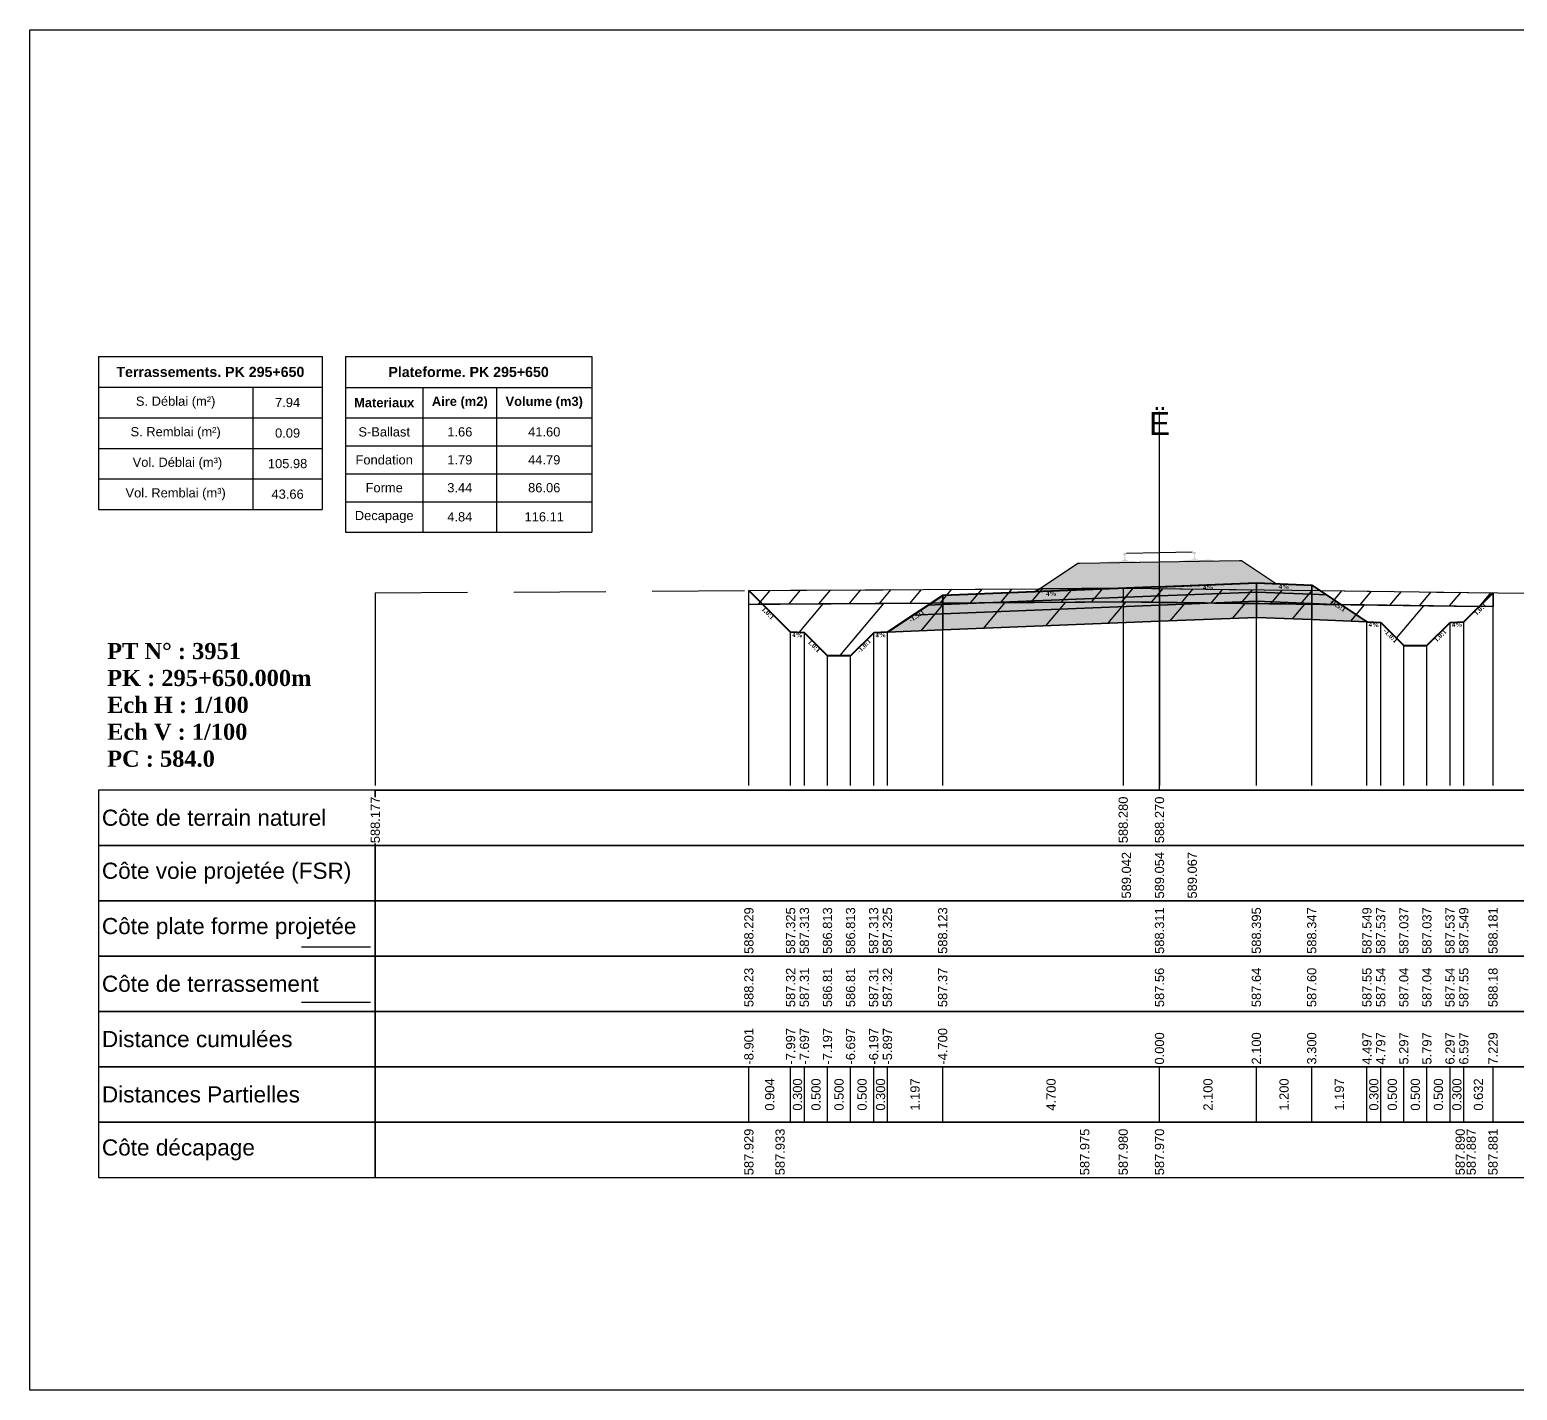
# Model space of a CAD drawing. Header units: millimetres. Extents: x 2762 to 3076, y 916 to 3305.
# Drawn here: x 2873.89 to 2906.13, y 3051.67 to 3081.17 of the extents above; entities that cross this region are included whole.
import ezdxf

# ---------------------------------------------------------------- set-up
doc = ezdxf.new("R2010")
doc.units = ezdxf.units.MM
doc.header["$LTSCALE"] = 2
doc.linetypes.add('CACHE', pattern=[9.525, 6.35, -3.175])
doc.linetypes.add('DASHED', pattern=[0.75, 0.5, -0.25])
for name, color, linetype in [('C-ANNO-TABL', 1, 'Continuous'), ('C-ANNO-TABL-TEXT', 150, 'Continuous'), ('C-ANNO-TABL-TITL', 150, 'Continuous'), ('C-ANNO-TABL-TTBL', 5, 'Continuous'), ('C-ROAD-CORR', 5, 'Continuous'), ('C-ROAD-SCTN', 7, 'Continuous')]:
    doc.layers.add(name, color=color, linetype=linetype)
doc.styles.add('ARIAL', font='arial.ttf')
doc.styles.add('C3D_Etiquette', font='romans.shx')
doc.styles.add('C3D_Profil_Travers', font='romans.shx')
doc.styles.get("Standard").update_dxf_attribs({"font": 'arial.ttf'})

msp = doc.modelspace()

# ---------------------------------------------------------------- hatches: boundary and pattern name
at = {"linetype": 'Continuous', "lineweight": -3}
h = msp.add_hatch(dxfattribs=at)
h.set_pattern_fill('GRAVEL', color=252, scale=0.009, style=0)
h.set_pattern_definition([(228.0128, (2895.942486, 3069.280815), (-1.8288, -2.0574), [0.030755, -3.0447435]), (184.96974, (2895.921912, 3069.257955), (2.743199999, 0.228600013), [0.0527764, -5.2248644]), (132.51045, (2895.869334, 3069.253383), (2.286, -2.5146), [0.0372133, -3.684125]), (267.2737, (2895.78018, 3069.196233), (0.2286, 4.572), [0.0480604, -4.7579794]), (292.83365, (2895.777894, 3069.148227), (-1.143, 2.7432), [0.047127, -4.6655827]), (357.2737, (2895.796182, 3069.104793), (-4.572, 0.2286), [0.0480604, -4.7579794]), (37.69424, (2895.844188, 3069.102507), (-2.9718, -2.286), [0.0635574, -6.2921804]), (72.25533, (2895.89448, 3069.141369), (1.6002, 5.0292), [0.0600048, -5.940473]), (121.42957, (2895.912768, 3069.198519), (-1.8288, 2.9718), [0.048223, -4.774099]), (175.23636, (2895.887622, 3069.239667), (2.5146, -0.2286), [0.055054, -2.697654]), (222.39744, (2895.832758, 3069.2442394), (-2.7432, -2.5146), [0.071197, -7.0485095]), (138.81407, (2896.006494, 3069.193947), (-1.6002, 1.3716), [0.0243004, -2.405751]), (171.46923, (2895.988206, 3069.209949), (2.9718, -0.4572), [0.0462314, -4.5769175]), (225, (2895.94249, 3069.2168), (-3e-17, -0.2286), [0.032329, -0.29096]), (203.1986, (2895.926484, 3069.24424), (1.143, 0.4572), [0.01741, -1.723556]), (291.8014, (2895.91048, 3069.23738), (-0.2286, 0.6858), [0.024621, -1.206428]), (30.9638, (2895.919626, 3069.21452), (0.6858, 0.4572), [0.039989, -1.292967]), (161.565, (2895.953916, 3069.235095), (0.4572, -0.2286), [0.028916, -0.693981]), (16.38954, (2895.777894, 3069.237381), (2.286, 0.6858), [0.040508, -4.0102944]), (70.34618, (2895.816756, 3069.248811), (-0.9144, -2.5146), [0.033984, -3.3643994]), (293.1986, (2895.953916, 3069.280815), (-0.4572, 1.143), [0.034819, -1.7061465]), (343.61046, (2895.967632, 3069.248811), (-2.286, 0.6858), [0.040508, -4.0102944]), (339.44395, (2895.777894, 3069.09565), (-1.143, 0.4572), [0.039063, -1.914096]), (294.77514, (2895.81447, 3069.081933), (-1.143, 2.5146), [0.0327305, -3.2403234]), (66.8014, (2895.956202, 3069.052215), (0.4572, 1.143), [0.034819, -1.7061465]), (17.35402, (2895.969918, 3069.08422), (-2.9718, -0.9144), [0.0383204, -3.793714]), (69.44395, (2895.844188, 3069.052215), (-0.4572, -1.143), [0.0195316, -1.933628]), (101.3099, (2895.942486, 3069.052215), (-0.2286, 0.9144), [0.011656, -1.1539795]), (165.9638, (2895.9402, 3069.063645), (0.6858, -0.2286), [0.047127, -0.895415]), (186.009, (2895.89448, 3069.075075), (2.286, 0.2286), [0.043674, -4.323723]), (303.69, (2895.919626, 3069.19395), (-0.2286, 0.4572), [0.032969, -0.79126]), (353.15723, (2895.937914, 3069.166515), (3.8862, -0.4572), [0.05756, -5.698441]), (60.9454, (2895.995064, 3069.159657), (-0.9144, -1.6002), [0.023536, -2.330045]), (90, (2896.0065, 3069.18023), (-0.2286, 0.2286), [0.013716, -0.214884]), (120.25644, (2895.889908, 3069.081933), (0.9144, -1.6002), [0.031758, -3.1440547]), (48.0128, (2895.873906, 3069.109365), (1.8288, 2.0574), [0.06151, -3.0139886]), (0, (2895.91505, 3069.15509), (0.2286, 0.2286), [0.059436, -0.169164]), (325.30485, (2895.97449, 3069.155085), (2.286, -1.6002), [0.036145, -3.5783385]), (254.0546, (2896.004208, 3069.13451), (-0.2286, -0.9144), [0.033285, -1.6309485]), (207.64598, (2895.995064, 3069.102507), (-4.3434, -2.286), [0.054193, -5.365122]), (175.42608, (2895.947058, 3069.077361), (-2.9718, 0.2286), [0.0573327, -5.675926])])
h.paths.add_polyline_path([(2895.778, 3069.052), (2896.608, 3069.606), (2896.652, 3069.606), (2900.114, 3069.666), (2900.158, 3069.666), (2900.916, 3069.161), (2900.48, 3069.179), (2897.605, 3069.064), (2897.593, 3069.064)])
h.paths.add_polyline_path([(2895.679, 3068.987), (2895.778, 3069.052), (2897.593, 3069.064), (2897.605, 3069.064)])
msp.add_hatch(color=254, dxfattribs=at).paths.add_polyline_path([(2897.169, 3069.433), (2897.166, 3069.618), (2897.28, 3069.641), (2897.628, 3069.647), (2897.628, 3069.653), (2897.554, 3069.652), (2897.554, 3069.661), (2897.555, 3069.662), (2897.556, 3069.663), (2897.558, 3069.664), (2897.578, 3069.666), (2897.581, 3069.666), (2897.584, 3069.667), (2897.612, 3069.678), (2897.614, 3069.68), (2897.615, 3069.681), (2897.616, 3069.682), (2897.617, 3069.687), (2897.618, 3069.694), (2897.619, 3069.703), (2897.62, 3069.713), (2897.62, 3069.737), (2897.619, 3069.753), (2897.618, 3069.759), (2897.617, 3069.765), (2897.616, 3069.77), (2897.616, 3069.772), (2897.615, 3069.775), (2897.614, 3069.777), (2897.613, 3069.778), (2897.612, 3069.779), (2897.61, 3069.78), (2897.595, 3069.785), (2897.592, 3069.787), (2897.592, 3069.788), (2897.591, 3069.789), (2897.591, 3069.792), (2897.591, 3069.81), (2897.591, 3069.814), (2897.592, 3069.817), (2897.594, 3069.819), (2897.596, 3069.821), (2897.599, 3069.822), (2897.6, 3069.822), (2897.604, 3069.823), (2897.608, 3069.824), (2897.611, 3069.824), (2897.615, 3069.825), (2897.62, 3069.825), (2897.623, 3069.825), (2897.626, 3069.825), (2897.63, 3069.825), (2897.633, 3069.825), (2897.637, 3069.825), (2897.642, 3069.825), (2897.645, 3069.824), (2897.649, 3069.824), (2897.653, 3069.823), (2897.654, 3069.823), (2897.656, 3069.822), (2897.659, 3069.82), (2897.661, 3069.818), (2897.662, 3069.816), (2897.663, 3069.811), (2897.663, 3069.793), (2897.663, 3069.791), (2897.662, 3069.789), (2897.662, 3069.788), (2897.659, 3069.787), (2897.644, 3069.781), (2897.643, 3069.78), (2897.641, 3069.779), (2897.64, 3069.777), (2897.64, 3069.775), (2897.639, 3069.772), (2897.638, 3069.77), (2897.638, 3069.766), (2897.637, 3069.76), (2897.637, 3069.753), (2897.636, 3069.737), (2897.637, 3069.713), (2897.638, 3069.703), (2897.639, 3069.694), (2897.641, 3069.687), (2897.642, 3069.683), (2897.642, 3069.681), (2897.644, 3069.68), (2897.646, 3069.679), (2897.674, 3069.669), (2897.677, 3069.668), (2897.681, 3069.667), (2897.701, 3069.666), (2897.702, 3069.666), (2897.703, 3069.665), (2897.704, 3069.664), (2897.704, 3069.654), (2897.63, 3069.653), (2897.63, 3069.647), (2897.834, 3069.651), (2897.966, 3069.622), (2898.8, 3069.637), (2898.931, 3069.67), (2899.135, 3069.674), (2899.135, 3069.679), (2899.061, 3069.678), (2899.061, 3069.688), (2899.062, 3069.689), (2899.063, 3069.69), (2899.064, 3069.69), (2899.084, 3069.692), (2899.088, 3069.692), (2899.091, 3069.694), (2899.119, 3069.705), (2899.121, 3069.706), (2899.122, 3069.707), (2899.123, 3069.709), (2899.124, 3069.713), (2899.125, 3069.72), (2899.126, 3069.729), (2899.127, 3069.739), (2899.126, 3069.763), (2899.125, 3069.779), (2899.125, 3069.785), (2899.124, 3069.791), (2899.123, 3069.796), (2899.123, 3069.798), (2899.122, 3069.801), (2899.121, 3069.803), (2899.12, 3069.804), (2899.118, 3069.806), (2899.117, 3069.806), (2899.102, 3069.812), (2899.099, 3069.813), (2899.098, 3069.814), (2899.098, 3069.816), (2899.098, 3069.818), (2899.097, 3069.836), (2899.098, 3069.841), (2899.099, 3069.843), (2899.101, 3069.845), (2899.103, 3069.847), (2899.106, 3069.848), (2899.107, 3069.849), (2899.11, 3069.85), (2899.114, 3069.85), (2899.118, 3069.85), (2899.122, 3069.851), (2899.127, 3069.851), (2899.13, 3069.851), (2899.133, 3069.851), (2899.136, 3069.851), (2899.14, 3069.851), (2899.144, 3069.851), (2899.149, 3069.851), (2899.152, 3069.851), (2899.156, 3069.85), (2899.16, 3069.85), (2899.161, 3069.849), (2899.163, 3069.848), (2899.165, 3069.846), (2899.168, 3069.844), (2899.169, 3069.842), (2899.169, 3069.837), (2899.17, 3069.819), (2899.17, 3069.817), (2899.169, 3069.815), (2899.169, 3069.814), (2899.166, 3069.813), (2899.151, 3069.807), (2899.149, 3069.806), (2899.148, 3069.805), (2899.147, 3069.803), (2899.146, 3069.802), (2899.146, 3069.798), (2899.145, 3069.796), (2899.144, 3069.792), (2899.144, 3069.786), (2899.143, 3069.779), (2899.143, 3069.763), (2899.143, 3069.74), (2899.145, 3069.729), (2899.146, 3069.72), (2899.147, 3069.713), (2899.148, 3069.709), (2899.149, 3069.708), (2899.15, 3069.706), (2899.153, 3069.705), (2899.181, 3069.695), (2899.184, 3069.694), (2899.187, 3069.694), (2899.207, 3069.692), (2899.209, 3069.692), (2899.21, 3069.691), (2899.211, 3069.69), (2899.211, 3069.68), (2899.137, 3069.679), (2899.137, 3069.674), (2899.485, 3069.68), (2899.6, 3069.661), (2899.604, 3069.476)])
h = msp.add_hatch(dxfattribs=at)
h.set_pattern_fill('_U', color=150, scale=0.5, angle=50, style=0, pattern_type=0)
h.set_pattern_definition([(50, (2905.31247, 3068.6687), (-0.383022, 0.321394), [])])
h.paths.add_polyline_path([(2905.312, 3068.669), (2905.609, 3068.965), (2905.609, 3068.665)])
h.paths.add_polyline_path([(2901.859, 3069.011), (2905.609, 3068.965), (2905.312, 3068.669), (2902.317, 3068.706)])
h.paths.add_polyline_path([(2895.679, 3068.987), (2895.778, 3069.052), (2897.593, 3069.064), (2897.605, 3069.064)])
h.paths.add_polyline_path([(2893.426, 3068.737), (2893.68, 3068.907), (2895.679, 3068.987), (2897.605, 3069.064), (2901.859, 3069.011), (2902.317, 3068.706), (2897.593, 3068.764)])
h.paths.add_polyline_path([(2889.479, 3069.012), (2895.778, 3069.052), (2895.679, 3068.987), (2893.68, 3068.907), (2893.426, 3068.737), (2889.777, 3068.714)])
h.paths.add_polyline_path([(2889.479, 3068.712), (2889.479, 3069.012), (2889.777, 3068.714)])
h = msp.add_hatch(dxfattribs=at)
h.set_pattern_fill('_U', color=3, angle=50, style=0, pattern_type=0)
h.set_pattern_definition([(50, (2905.3125, 3068.6687), (-0.766044, 0.64279), [])])
h.paths.add_polyline_path([(2905.312, 3068.669), (2905.609, 3068.965), (2905.609, 3068.665)])
h.paths.add_polyline_path([(2889.479, 3068.712), (2889.479, 3069.012), (2889.777, 3068.714)])
h = msp.add_hatch(color=30, dxfattribs=at)
h.paths.add_polyline_path([(2901.68, 3068.731), (2901.68, 3068.931), (2901.999, 3068.918), (2902.318, 3068.705)])
h.paths.add_polyline_path([(2900.48, 3068.779), (2900.48, 3068.979), (2901.68, 3068.931), (2901.68, 3068.731)])
h.paths.add_polyline_path([(2898.38, 3068.695), (2898.38, 3068.895), (2900.48, 3068.979), (2900.48, 3068.779)])
h.paths.add_polyline_path([(2893.68, 3068.507), (2893.68, 3068.707), (2898.38, 3068.895), (2898.38, 3068.695)])
h.paths.add_polyline_path([(2893.041, 3068.481), (2893.36, 3068.694), (2893.68, 3068.707), (2893.68, 3068.507)])
h = msp.add_hatch(color=11, dxfattribs=at)
h.paths.add_polyline_path([(2901.68, 3068.931), (2901.68, 3069.131), (2901.999, 3068.918)])
h.paths.add_polyline_path([(2900.48, 3068.979), (2900.48, 3069.179), (2901.68, 3069.131), (2901.68, 3068.931)])
h.paths.add_polyline_path([(2898.38, 3068.895), (2898.38, 3069.095), (2900.48, 3069.179), (2900.48, 3068.979)])
h.paths.add_polyline_path([(2893.68, 3068.707), (2893.68, 3068.907), (2898.38, 3069.095), (2898.38, 3068.895)])
h.paths.add_polyline_path([(2893.36, 3068.694), (2893.68, 3068.907), (2893.68, 3068.707)])
h = msp.add_hatch(dxfattribs=at)
h.set_pattern_fill('_U', color=1, angle=50, style=0, pattern_type=0)
h.set_pattern_definition([(50, (2889.7772, 3068.7143), (-0.766044, 0.64279), [])])
h.paths.add_polyline_path([(2889.777, 3068.714), (2897.593, 3068.764), (2905.312, 3068.669), (2904.976, 3068.333), (2904.676, 3068.321), (2904.176, 3067.821), (2903.676, 3067.821), (2903.176, 3068.321), (2900.48, 3068.429), (2892.183, 3068.097), (2891.683, 3067.597), (2891.183, 3067.597), (2890.683, 3068.097), (2890.383, 3068.109)])
h = msp.add_hatch(color=83, dxfattribs=at)
h.paths.add_polyline_path([(2901.68, 3068.381), (2901.68, 3068.731), (2902.318, 3068.705), (2902.876, 3068.333)])
h.paths.add_polyline_path([(2900.48, 3068.429), (2900.48, 3068.779), (2901.68, 3068.731), (2901.68, 3068.381)])
h.paths.add_polyline_path([(2898.38, 3068.345), (2898.38, 3068.695), (2900.48, 3068.779), (2900.48, 3068.429)])
h.paths.add_polyline_path([(2893.68, 3068.157), (2893.68, 3068.507), (2898.38, 3068.695), (2898.38, 3068.345)])
h.paths.add_polyline_path([(2892.483, 3068.109), (2893.041, 3068.481), (2893.68, 3068.507), (2893.68, 3068.157)])

# ---------------------------------------------------------------- linework, layer by layer
at = {"color": 7, "linetype": 'Continuous', "lineweight": -3}
for p, q in [((2898.38, 3064.684), (2898.38, 3072.884)), ((2881.379, 3064.684), (2915.381, 3064.684)), ((2889.479, 3057.484), (2889.479, 3058.684)), ((2890.383, 3057.484), (2890.383, 3058.684)), ((2890.383, 3057.484), (2890.383, 3058.684)), ((2890.683, 3057.484), (2890.683, 3058.684)), ((2890.683, 3057.484), (2890.683, 3058.684)), ((2891.183, 3057.484), (2891.183, 3058.684)), ((2891.183, 3057.484), (2891.183, 3058.684)), ((2891.683, 3057.484), (2891.683, 3058.684)), ((2891.683, 3057.484), (2891.683, 3058.684)), ((2892.183, 3057.484), (2892.183, 3058.684)), ((2892.183, 3057.484), (2892.183, 3058.684)), ((2892.483, 3057.484), (2892.483, 3058.684)), ((2892.483, 3057.484), (2892.483, 3058.684)), ((2893.68, 3057.484), (2893.68, 3058.684)), ((2893.68, 3057.484), (2893.68, 3058.684)), ((2898.38, 3057.484), (2898.38, 3058.684)), ((2898.38, 3057.484), (2898.38, 3058.684)), ((2900.48, 3057.484), (2900.48, 3058.684)), ((2900.48, 3057.484), (2900.48, 3058.684)), ((2901.68, 3057.484), (2901.68, 3058.684)), ((2901.68, 3057.484), (2901.68, 3058.684)), ((2902.876, 3057.484), (2902.876, 3058.684)), ((2902.876, 3057.484), (2902.876, 3058.684)), ((2903.176, 3057.484), (2903.176, 3058.684)), ((2903.176, 3057.484), (2903.176, 3058.684)), ((2903.676, 3057.484), (2903.676, 3058.684)), ((2903.676, 3057.484), (2903.676, 3058.684)), ((2904.176, 3057.484), (2904.176, 3058.684)), ((2904.176, 3057.484), (2904.176, 3058.684)), ((2904.676, 3057.484), (2904.676, 3058.684)), ((2904.676, 3057.484), (2904.676, 3058.684)), ((2904.976, 3057.484), (2904.976, 3058.684)), ((2904.976, 3057.484), (2904.976, 3058.684)), ((2905.609, 3057.484), (2905.609, 3058.684))]:
    msp.add_line(p, q, dxfattribs=at)
at = {"color": 251, "linetype": 'Continuous', "lineweight": -3}
for p, q in [((2895.778, 3069.052), (2896.608, 3069.606)), ((2896.608, 3069.606), (2896.652, 3069.606)), ((2896.652, 3069.606), (2900.114, 3069.666)), ((2900.114, 3069.666), (2900.158, 3069.666)), ((2900.158, 3069.666), (2900.916, 3069.161)), ((2893.68, 3068.907), (2898.38, 3069.095)), ((2897.605, 3069.064), (2895.679, 3068.987)), ((2895.679, 3068.987), (2895.778, 3069.052)), ((2897.593, 3069.064), (2895.778, 3069.052)), ((2895.778, 3069.052), (2897.593, 3069.064)), ((2897.605, 3069.064), (2897.593, 3069.064)), ((2897.593, 3069.064), (2897.605, 3069.064)), ((2900.48, 3069.179), (2897.605, 3069.064)), ((2898.38, 3069.095), (2900.48, 3069.179)), ((2898.38, 3068.895), (2898.38, 3069.095)), ((2898.38, 3069.095), (2898.38, 3068.895)), ((2900.48, 3068.979), (2898.38, 3068.895)), ((2900.916, 3069.161), (2900.48, 3069.179)), ((2900.48, 3068.979), (2900.48, 3069.179)), ((2900.48, 3069.179), (2901.68, 3069.131)), ((2900.48, 3069.179), (2900.48, 3068.979)), ((2901.68, 3068.931), (2900.48, 3068.979)), ((2901.68, 3068.931), (2901.68, 3069.131)), ((2901.68, 3069.131), (2901.999, 3068.918)), ((2901.68, 3069.131), (2901.68, 3068.931)), ((2893.36, 3068.694), (2893.68, 3068.907)), ((2893.68, 3068.707), (2893.36, 3068.694)), ((2893.68, 3068.707), (2893.68, 3068.907)), ((2893.68, 3068.907), (2893.68, 3068.707)), ((2898.38, 3068.895), (2893.68, 3068.707)), ((2901.999, 3068.918), (2901.68, 3068.931))]:
    msp.add_line(p, q, dxfattribs=at)
at = {"color": 105, "linetype": 'DASHED', "lineweight": -3, "ltscale": 2}
for p, q in [((2881.38, 3068.961), (2897.593, 3069.064)), ((2897.593, 3069.064), (2898.38, 3069.054)), ((2898.38, 3069.054), (2913.246, 3068.871))]:
    msp.add_line(p, q, dxfattribs=at)
at = {"color": 98, "linetype": 'CACHE', "lineweight": -3}
for p, q in [((2881.38, 3068.961), (2881.38, 3064.784)), ((2897.593, 3069.064), (2897.593, 3064.784)), ((2898.38, 3069.054), (2898.38, 3064.784))]:
    msp.add_line(p, q, dxfattribs=at)
at = {"color": 253, "linetype": 'Continuous', "lineweight": -3}
for p, q in [((2889.479, 3069.012), (2895.778, 3069.052)), ((2889.777, 3068.714), (2889.479, 3069.012)), ((2889.479, 3068.712), (2889.479, 3069.012)), ((2889.479, 3069.012), (2889.777, 3068.714)), ((2889.479, 3068.712), (2889.479, 3069.012)), ((2889.479, 3069.012), (2889.777, 3068.714)), ((2893.68, 3068.907), (2895.679, 3068.987)), ((2895.679, 3068.987), (2893.68, 3068.907)), ((2897.605, 3069.064), (2895.679, 3068.987)), ((2895.679, 3068.987), (2897.605, 3069.064)), ((2895.679, 3068.987), (2895.778, 3069.052)), ((2895.778, 3069.052), (2895.679, 3068.987)), ((2895.778, 3069.052), (2897.593, 3069.064)), ((2897.593, 3069.064), (2897.605, 3069.064)), ((2897.605, 3069.064), (2901.859, 3069.011)), ((2901.859, 3069.011), (2905.609, 3068.965)), ((2902.317, 3068.706), (2901.859, 3069.011)), ((2901.859, 3069.011), (2902.317, 3068.706)), ((2905.312, 3068.669), (2905.609, 3068.965)), ((2905.609, 3068.965), (2905.312, 3068.669)), ((2905.312, 3068.669), (2905.609, 3068.965)), ((2905.609, 3068.965), (2905.609, 3068.665)), ((2905.609, 3068.965), (2905.609, 3068.665)), ((2889.777, 3068.714), (2889.479, 3068.712)), ((2889.777, 3068.714), (2889.479, 3068.712)), ((2889.777, 3068.714), (2897.593, 3068.764)), ((2893.426, 3068.737), (2889.777, 3068.714)), ((2890.383, 3068.109), (2889.777, 3068.714)), ((2893.426, 3068.737), (2893.68, 3068.907)), ((2893.68, 3068.907), (2893.426, 3068.737)), ((2897.593, 3068.764), (2893.426, 3068.737)), ((2902.317, 3068.706), (2897.593, 3068.764)), ((2897.593, 3068.764), (2905.312, 3068.669)), ((2905.312, 3068.669), (2902.317, 3068.706)), ((2905.312, 3068.669), (2904.976, 3068.333)), ((2905.609, 3068.665), (2905.312, 3068.669)), ((2905.609, 3068.665), (2905.312, 3068.669)), ((2900.48, 3068.429), (2892.183, 3068.097)), ((2903.176, 3068.321), (2900.48, 3068.429)), ((2903.676, 3067.821), (2903.176, 3068.321)), ((2904.676, 3068.321), (2904.176, 3067.821)), ((2904.976, 3068.333), (2904.676, 3068.321)), ((2890.683, 3068.097), (2890.383, 3068.109)), ((2891.183, 3067.597), (2890.683, 3068.097)), ((2892.183, 3068.097), (2891.683, 3067.597)), ((2904.176, 3067.821), (2903.676, 3067.821)), ((2891.683, 3067.597), (2891.183, 3067.597))]:
    msp.add_line(p, q, dxfattribs=at)
at = {"color": 8, "linetype": 'CACHE', "lineweight": -3}
for p, q in [((2889.479, 3064.784), (2889.479, 3069.012)), ((2905.609, 3064.784), (2905.609, 3068.965)), ((2898.38, 3064.784), (2898.38, 3068.345)), ((2898.38, 3064.784), (2898.38, 3068.345)), ((2900.48, 3064.784), (2900.48, 3068.429)), ((2901.68, 3064.784), (2901.68, 3068.381)), ((2902.876, 3064.784), (2902.876, 3068.333)), ((2903.176, 3064.784), (2903.176, 3068.321)), ((2904.676, 3064.784), (2904.676, 3068.321)), ((2904.976, 3064.784), (2904.976, 3068.333)), ((2890.383, 3064.784), (2890.383, 3068.109)), ((2890.683, 3064.784), (2890.683, 3068.097)), ((2892.183, 3064.784), (2892.183, 3068.097)), ((2892.483, 3064.784), (2892.483, 3068.109)), ((2893.68, 3064.784), (2893.68, 3068.157)), ((2903.676, 3064.784), (2903.676, 3067.821)), ((2904.176, 3064.784), (2904.176, 3067.821)), ((2891.183, 3064.784), (2891.183, 3067.597)), ((2891.683, 3064.784), (2891.683, 3067.597))]:
    msp.add_line(p, q, dxfattribs=at)
at = {"color": 53, "linetype": 'Continuous', "lineweight": -3}
for p, q in [((2898.38, 3068.895), (2900.48, 3068.979)), ((2900.48, 3068.779), (2900.48, 3068.979)), ((2900.48, 3068.979), (2901.68, 3068.931)), ((2900.48, 3068.979), (2900.48, 3068.779)), ((2893.041, 3068.481), (2893.36, 3068.694)), ((2893.36, 3068.694), (2893.68, 3068.707)), ((2893.68, 3068.707), (2898.38, 3068.895)), ((2893.68, 3068.507), (2893.68, 3068.707)), ((2893.68, 3068.707), (2893.68, 3068.507)), ((2898.38, 3068.695), (2893.68, 3068.507)), ((2893.68, 3068.507), (2898.38, 3068.695)), ((2898.38, 3068.695), (2898.38, 3068.895)), ((2898.38, 3068.895), (2898.38, 3068.695)), ((2900.48, 3068.779), (2898.38, 3068.695)), ((2898.38, 3068.695), (2900.48, 3068.779)), ((2898.38, 3068.345), (2898.38, 3068.695)), ((2898.38, 3068.695), (2898.38, 3068.345)), ((2901.68, 3068.731), (2900.48, 3068.779)), ((2900.48, 3068.429), (2900.48, 3068.779)), ((2900.48, 3068.779), (2901.68, 3068.731)), ((2900.48, 3068.779), (2900.48, 3068.429)), ((2901.68, 3068.731), (2901.68, 3068.931)), ((2901.68, 3068.931), (2901.999, 3068.918)), ((2901.68, 3068.931), (2901.68, 3068.731)), ((2902.318, 3068.705), (2901.68, 3068.731)), ((2901.68, 3068.381), (2901.68, 3068.731)), ((2901.68, 3068.731), (2902.318, 3068.705)), ((2901.68, 3068.731), (2901.68, 3068.381)), ((2901.999, 3068.918), (2902.318, 3068.705)), ((2902.318, 3068.705), (2902.876, 3068.333)), ((2892.483, 3068.109), (2893.041, 3068.481)), ((2893.68, 3068.507), (2893.041, 3068.481)), ((2893.041, 3068.481), (2893.68, 3068.507)), ((2893.68, 3068.157), (2893.68, 3068.507)), ((2893.68, 3068.507), (2893.68, 3068.157)), ((2898.38, 3068.345), (2893.68, 3068.157)), ((2900.48, 3068.429), (2898.38, 3068.345)), ((2901.68, 3068.381), (2900.48, 3068.429)), ((2902.876, 3068.333), (2901.68, 3068.381)), ((2893.68, 3068.157), (2892.483, 3068.109))]:
    msp.add_line(p, q, dxfattribs=at)
at = {"color": 6, "linetype": 'Continuous', "lineweight": -3}
for p, q in [((2889.479, 3068.712), (2890.156, 3068.717)), ((2890.156, 3068.717), (2896.76, 3068.758)), ((2896.76, 3068.758), (2897.593, 3068.764)), ((2897.593, 3068.764), (2898.38, 3068.754)), ((2898.38, 3068.754), (2904.898, 3068.674)), ((2904.898, 3068.674), (2905.136, 3068.671)), ((2905.136, 3068.671), (2905.609, 3068.665))]:
    msp.add_line(p, q, dxfattribs=at)
at = {"color": 154, "linetype": 'Continuous', "lineweight": -3}
msp.add_line((2879.779, 3061.284), (2881.279, 3061.284), dxfattribs=at)
at = {"color": 1, "linetype": 'Continuous', "lineweight": -3}
msp.add_line((2879.779, 3060.084), (2881.279, 3060.084), dxfattribs=at)
at = {"color": 7, "linetype": 'Continuous', "lineweight": -3}
for points in [[(2881.379, 3063.484), (2881.379, 3064.684), (2875.379, 3064.684), (2875.379, 3063.484)], [(2881.379, 3063.484), (2915.381, 3063.484), (2915.381, 3064.684), (2881.379, 3064.684)], [(2881.379, 3062.284), (2881.379, 3063.484), (2875.379, 3063.484), (2875.379, 3062.284)], [(2881.379, 3062.284), (2915.381, 3062.284), (2915.381, 3063.484), (2881.379, 3063.484)], [(2881.379, 3061.084), (2881.379, 3062.284), (2875.379, 3062.284), (2875.379, 3061.084)], [(2881.379, 3061.084), (2915.381, 3061.084), (2915.381, 3062.284), (2881.379, 3062.284)], [(2881.379, 3059.884), (2881.379, 3061.084), (2875.379, 3061.084), (2875.379, 3059.884)], [(2881.379, 3059.884), (2915.381, 3059.884), (2915.381, 3061.084), (2881.379, 3061.084)], [(2881.379, 3058.684), (2881.379, 3059.884), (2875.379, 3059.884), (2875.379, 3058.684)], [(2881.379, 3058.684), (2915.381, 3058.684), (2915.381, 3059.884), (2881.379, 3059.884)], [(2881.379, 3057.484), (2881.379, 3058.684), (2875.379, 3058.684), (2875.379, 3057.484)], [(2881.379, 3057.484), (2915.381, 3057.484), (2915.381, 3058.684), (2881.379, 3058.684)], [(2881.379, 3056.284), (2881.379, 3057.484), (2875.379, 3057.484), (2875.379, 3056.284)], [(2881.379, 3056.284), (2915.381, 3056.284), (2915.381, 3057.484), (2881.379, 3057.484)]]:
    msp.add_3dface(points, dxfattribs=at)
at = {"layer": 'C-ANNO-TABL', "color": 7, "linetype": 'Continuous', "lineweight": -3}
for p, q in [((2875.379, 3073.419), (2878.725, 3073.419)), ((2878.725, 3073.419), (2880.232, 3073.419)), ((2878.725, 3073.419), (2878.725, 3072.757)), ((2880.732, 3073.416), (2882.414, 3073.416)), ((2882.414, 3073.416), (2884.01, 3073.416)), ((2882.414, 3073.416), (2882.414, 3072.754)), ((2884.01, 3073.416), (2886.073, 3073.416)), ((2884.01, 3073.416), (2884.01, 3072.754)), ((2875.379, 3072.757), (2878.725, 3072.757)), ((2878.725, 3072.757), (2880.232, 3072.757)), ((2878.725, 3072.757), (2878.725, 3072.095)), ((2880.732, 3072.754), (2882.414, 3072.754)), ((2882.414, 3072.754), (2884.01, 3072.754)), ((2882.414, 3072.754), (2882.414, 3072.147)), ((2884.01, 3072.754), (2886.073, 3072.754)), ((2884.01, 3072.754), (2884.01, 3072.147)), ((2875.379, 3072.095), (2878.725, 3072.095)), ((2878.725, 3072.095), (2880.232, 3072.095)), ((2878.725, 3072.095), (2878.725, 3071.432)), ((2880.732, 3072.147), (2882.414, 3072.147)), ((2882.414, 3072.147), (2884.01, 3072.147)), ((2882.414, 3072.147), (2882.414, 3071.543)), ((2884.01, 3072.147), (2886.073, 3072.147)), ((2884.01, 3072.147), (2884.01, 3071.543)), ((2880.732, 3071.543), (2882.414, 3071.543)), ((2882.414, 3071.543), (2884.01, 3071.543)), ((2882.414, 3071.543), (2882.414, 3070.939)), ((2884.01, 3071.543), (2886.073, 3071.543)), ((2884.01, 3071.543), (2884.01, 3070.939)), ((2875.379, 3071.432), (2878.725, 3071.432)), ((2878.725, 3071.432), (2880.232, 3071.432)), ((2878.725, 3071.432), (2878.725, 3070.77)), ((2880.732, 3070.939), (2882.414, 3070.939)), ((2882.414, 3070.939), (2884.01, 3070.939)), ((2882.414, 3070.939), (2882.414, 3070.28)), ((2884.01, 3070.939), (2886.073, 3070.939)), ((2884.01, 3070.939), (2884.01, 3070.28))]:
    msp.add_line(p, q, dxfattribs=at)
at = {"layer": 'C-ANNO-TABL-TTBL', "color": 7, "linetype": 'Continuous', "lineweight": -3}
for p, q in [((2875.379, 3074.084), (2880.232, 3074.084)), ((2875.379, 3074.084), (2875.379, 3073.419)), ((2880.232, 3074.084), (2880.232, 3073.419)), ((2880.732, 3074.084), (2886.073, 3074.084)), ((2880.732, 3074.084), (2880.732, 3073.416)), ((2886.073, 3074.084), (2886.073, 3073.416)), ((2875.379, 3073.419), (2875.379, 3072.757)), ((2880.232, 3073.419), (2880.232, 3072.757)), ((2880.732, 3073.416), (2880.732, 3072.754)), ((2886.073, 3073.416), (2886.073, 3072.754)), ((2875.379, 3072.757), (2875.379, 3072.095)), ((2880.232, 3072.757), (2880.232, 3072.095)), ((2880.732, 3072.754), (2880.732, 3072.147)), ((2886.073, 3072.754), (2886.073, 3072.147)), ((2875.379, 3072.095), (2875.379, 3071.432)), ((2880.232, 3072.095), (2880.232, 3071.432)), ((2880.732, 3072.147), (2880.732, 3071.543)), ((2886.073, 3072.147), (2886.073, 3071.543)), ((2880.732, 3071.543), (2880.732, 3070.939)), ((2886.073, 3071.543), (2886.073, 3070.939)), ((2875.379, 3071.432), (2875.379, 3070.77)), ((2880.232, 3071.432), (2880.232, 3070.77)), ((2880.732, 3070.939), (2880.732, 3070.28)), ((2886.073, 3070.939), (2886.073, 3070.28)), ((2875.379, 3070.77), (2878.725, 3070.77)), ((2878.725, 3070.77), (2880.232, 3070.77)), ((2880.732, 3070.28), (2882.414, 3070.28)), ((2882.414, 3070.28), (2884.01, 3070.28)), ((2884.01, 3070.28), (2886.073, 3070.28))]:
    msp.add_line(p, q, dxfattribs=at)
at = {"layer": 'C-ROAD-CORR', "color": 1, "linetype": 'Continuous', "lineweight": 40}
for p, q in [((2890.383, 3068.109), (2889.479, 3069.012)), ((2898.38, 3069.095), (2893.68, 3068.907)), ((2898.38, 3069.095), (2900.48, 3069.179)), ((2900.48, 3069.179), (2901.68, 3069.131)), ((2901.68, 3069.131), (2902.876, 3068.333)), ((2904.976, 3068.333), (2905.609, 3068.965)), ((2893.68, 3068.907), (2892.483, 3068.109)), ((2902.876, 3068.333), (2903.176, 3068.321)), ((2903.176, 3068.321), (2903.676, 3067.821)), ((2904.176, 3067.821), (2904.676, 3068.321)), ((2904.676, 3068.321), (2904.976, 3068.333)), ((2890.683, 3068.097), (2890.383, 3068.109)), ((2891.183, 3067.597), (2890.683, 3068.097)), ((2892.183, 3068.097), (2891.683, 3067.597)), ((2892.483, 3068.109), (2892.183, 3068.097)), ((2903.676, 3067.821), (2904.176, 3067.821)), ((2891.683, 3067.597), (2891.183, 3067.597))]:
    msp.add_line(p, q, dxfattribs=at)
at = {"layer": 'C-ROAD-CORR', "color": 102, "linetype": 'Continuous', "lineweight": -3, "ltscale": 0.5}
for p, q in [((2898.38, 3068.345), (2893.68, 3068.157)), ((2898.38, 3068.345), (2900.48, 3068.429)), ((2900.48, 3068.429), (2901.68, 3068.381)), ((2901.68, 3068.381), (2902.876, 3068.333)), ((2893.68, 3068.157), (2892.483, 3068.109))]:
    msp.add_line(p, q, dxfattribs=at)
at = {"layer": 'C-ROAD-CORR', "color": 1, "linetype": 'Continuous', "lineweight": -3}
for p, q in [((2903.176, 3068.321), (2903.676, 3067.821)), ((2904.176, 3067.821), (2904.676, 3068.321)), ((2891.183, 3067.597), (2890.683, 3068.097)), ((2892.183, 3068.097), (2891.683, 3067.597))]:
    msp.add_line(p, q, dxfattribs=at)
at = {"layer": 'C-ROAD-SCTN', "color": 140, "linetype": 'Continuous', "lineweight": -3}
for p, q in [((2895.679, 3068.987), (2896.608, 3069.606)), ((2896.608, 3069.606), (2896.652, 3069.606)), ((2896.652, 3069.606), (2898.38, 3069.636)), ((2898.38, 3069.636), (2900.114, 3069.666)), ((2900.114, 3069.666), (2900.158, 3069.666)), ((2900.158, 3069.666), (2900.916, 3069.161))]:
    msp.add_line(p, q, dxfattribs=at)
at = {"layer": 'C-ROAD-SCTN', "color": 154, "linetype": 'Continuous', "lineweight": -3}
for p, q in [((2897.66, 3069.826), (2897.662, 3069.826)), ((2897.662, 3069.826), (2898.38, 3069.838)), ((2898.38, 3069.838), (2899.09, 3069.85)), ((2889.479, 3069.012), (2890.383, 3068.109)), ((2893.68, 3068.907), (2898.38, 3069.095)), ((2898.38, 3069.095), (2900.48, 3069.179)), ((2900.48, 3069.179), (2901.68, 3069.131)), ((2901.68, 3069.131), (2902.876, 3068.333)), ((2904.976, 3068.333), (2905.609, 3068.965)), ((2892.483, 3068.109), (2893.68, 3068.907)), ((2902.876, 3068.333), (2903.176, 3068.321)), ((2903.176, 3068.321), (2903.676, 3067.821)), ((2904.176, 3067.821), (2904.676, 3068.321)), ((2904.676, 3068.321), (2904.976, 3068.333)), ((2890.383, 3068.109), (2890.683, 3068.097)), ((2890.683, 3068.097), (2891.183, 3067.597)), ((2891.683, 3067.597), (2892.183, 3068.097)), ((2892.183, 3068.097), (2892.483, 3068.109)), ((2903.676, 3067.821), (2904.176, 3067.821)), ((2891.183, 3067.597), (2891.683, 3067.597))]:
    msp.add_line(p, q, dxfattribs=at)
at = {"layer": 'C-ROAD-SCTN', "color": 1, "linetype": 'Continuous', "lineweight": -3}
for p, q in [((2889.479, 3069.012), (2890.383, 3068.109)), ((2904.976, 3068.333), (2905.609, 3068.965)), ((2893.68, 3068.157), (2898.38, 3068.345)), ((2898.38, 3068.345), (2900.48, 3068.429)), ((2900.48, 3068.429), (2901.68, 3068.381)), ((2901.68, 3068.381), (2902.876, 3068.333)), ((2902.876, 3068.333), (2903.176, 3068.321)), ((2903.176, 3068.321), (2903.676, 3067.821)), ((2904.176, 3067.821), (2904.676, 3068.321)), ((2904.676, 3068.321), (2904.976, 3068.333)), ((2890.383, 3068.109), (2890.683, 3068.097)), ((2890.683, 3068.097), (2891.183, 3067.597)), ((2891.683, 3067.597), (2892.183, 3068.097)), ((2892.183, 3068.097), (2892.483, 3068.109)), ((2892.483, 3068.109), (2893.68, 3068.157)), ((2903.676, 3067.821), (2904.176, 3067.821)), ((2891.183, 3067.597), (2891.683, 3067.597))]:
    msp.add_line(p, q, dxfattribs=at)

# ---------------------------------------------------------------- texts
at = {"color": 7, "linetype": 'Continuous', "lineweight": -3}
for s, insert, char_height, attachment_point, style in [('{\\fWingdings|b0|i0|c2|p0;Ë}', (2898.38, 3072.384), 0.5, 8, 'C3D_Profil_Travers'), ('{\\fTimes New Roman|b1|i0|c0|p18;PT N° : 3951\\PPK : 295+650.000m\\PEch H : 1/100\\PEch V : 1/100\\PPC : 584.0}', (2875.568, 3065.184), 0.35, 7, 'C3D_Profil_Travers'), ('{\\fArial|b0|i0|c0|p34;Côte de terrain naturel}', (2875.454, 3064.084), 0.35, 4, 'C3D_Etiquette'), ('{\\fArial|b0|i0|c0|p34;Côte plate forme projetée}', (2875.454, 3061.684), 0.35, 4, 'C3D_Etiquette'), ('{\\fArial|b0|i0|c0|p34;Côte de terrassement}', (2875.454, 3060.484), 0.35, 4, 'C3D_Etiquette'), ('{\\fArial|b0|i0|c0|p34;Distance cumulées}', (2875.454, 3059.284), 0.35, 4, 'C3D_Etiquette'), ('{\\fArial|b0|i0|c0|p34;Distances Partielles}', (2875.454, 3058.084), 0.35, 4, 'C3D_Etiquette'), ('{\\fArial|b0|i0|c0|p34;Côte décapage}', (2875.454, 3056.884), 0.35, 4, 'C3D_Etiquette')]:
    msp.add_mtext(s, dxfattribs=dict(at, insert=insert, char_height=char_height, attachment_point=attachment_point, style=style))
at = {"color": 7, "linetype": 'Continuous', "lineweight": -3, "char_height": 0.1, "attachment_point": 2, "style": 'C3D_Etiquette'}
for s, insert, width, rotation in [('{\\fTimes New Roman|b1|i0|c0|p18;4%}', (2896.03, 3068.997), 0.42071, 2.2906), ('{\\fTimes New Roman|b1|i0|c0|p18;4%}', (2899.43, 3069.133), 0.37094, 2.2906), ('{\\fTimes New Roman|b1|i0|c0|p18;4%}', (2901.079, 3069.151), 0.42071, 357.7094), ('{\\fTimes New Roman|b1|i0|c0|p18;1.0:1}', (2889.928, 3068.558), 0.29001, 315), ('{\\fTimes New Roman|b1|i0|c0|p18;-1.5:1}', (2902.276, 3068.728), 0.34598, 326.3099), ('{\\fTimes New Roman|b1|i0|c0|p18;1.0:1}', (2905.295, 3068.646), 0.29001, 45), ('{\\fTimes New Roman|b1|i0|c0|p18;-1.5:1}', (2893.083, 3068.504), 0.34598, 33.6901), ('{\\fTimes New Roman|b1|i0|c0|p18;4%}', (2903.026, 3068.323), 0.42071, 357.7094), ('{\\fTimes New Roman|b1|i0|c0|p18;4%}', (2904.827, 3068.323), 0.37094, 2.2906), ('{\\fTimes New Roman|b1|i0|c0|p18;4%}', (2890.533, 3068.099), 0.37094, 357.7094), ('{\\fTimes New Roman|b1|i0|c0|p18;4%}', (2892.333, 3068.099), 0.42071, 2.2906), ('{\\fTimes New Roman|b1|i0|c0|p18;-1.0:1}', (2903.424, 3068.068), 0.34598, 315), ('{\\fTimes New Roman|b1|i0|c0|p18;1.0:1}', (2904.429, 3068.068), 0.29001, 45), ('{\\fTimes New Roman|b1|i0|c0|p18;1.0:1}', (2890.93, 3067.844), 0.29001, 315), ('{\\fTimes New Roman|b1|i0|c0|p18;-1.0:1}', (2891.936, 3067.844), 0.34598, 45)]:
    msp.add_mtext(s, dxfattribs=dict(at, insert=insert, width=width, rotation=rotation))
at = {"color": 7, "linetype": 'Continuous', "lineweight": -3, "insert": (2875.454, 3062.884), "char_height": 0.35, "attachment_point": 4}
msp.add_mtext('{\\fArial|b0|i0|c0|p34;Côte voie projetée (FSR)}', dxfattribs=at)
at = {"color": 7, "linetype": 'Continuous', "lineweight": -3, "char_height": 0.2, "rotation": 90, "style": 'C3D_Profil_Travers'}
for s, insert, attachment_point in [('{\\fArial|b0|i0|c0|p34;588.23}', (2889.479, 3059.979), 4), ('{\\fArial|b0|i0|c0|p34;587.32}', (2890.383, 3059.979), 4), ('{\\fArial|b0|i0|c0|p34;587.31}', (2890.683, 3059.979), 4), ('{\\fArial|b0|i0|c0|p34;586.81}', (2891.183, 3059.979), 4), ('{\\fArial|b0|i0|c0|p34;586.81}', (2891.683, 3059.979), 4), ('{\\fArial|b0|i0|c0|p34;587.31}', (2892.183, 3059.979), 4), ('{\\fArial|b0|i0|c0|p34;587.32}', (2892.483, 3059.979), 4), ('{\\fArial|b0|i0|c0|p34;587.37}', (2893.68, 3059.979), 4), ('{\\fArial|b0|i0|c0|p34;587.56}', (2898.38, 3059.979), 4), ('{\\fArial|b0|i0|c0|p34;587.64}', (2900.48, 3059.979), 4), ('{\\fArial|b0|i0|c0|p34;587.60}', (2901.68, 3059.979), 4), ('{\\fArial|b0|i0|c0|p34;587.55}', (2902.876, 3059.979), 4), ('{\\fArial|b0|i0|c0|p34;587.54}', (2903.176, 3059.979), 4), ('{\\fArial|b0|i0|c0|p34;587.04}', (2903.676, 3059.979), 4), ('{\\fArial|b0|i0|c0|p34;587.04}', (2904.176, 3059.979), 4), ('{\\fArial|b0|i0|c0|p34;587.54}', (2904.676, 3059.979), 4), ('{\\fArial|b0|i0|c0|p34;587.55}', (2904.976, 3059.979), 4), ('{\\fArial|b0|i0|c0|p34;588.18}', (2905.609, 3059.979), 4), ('{\\fArial|b0|i0|c0|p34;0.904}', (2889.931, 3058.084), 5), ('{\\fArial|b0|i0|c0|p34;0.300}', (2890.533, 3058.084), 5), ('{\\fArial|b0|i0|c0|p34;0.500}', (2890.933, 3058.084), 5), ('{\\fArial|b0|i0|c0|p34;0.500}', (2891.433, 3058.084), 5), ('{\\fArial|b0|i0|c0|p34;0.500}', (2891.933, 3058.084), 5), ('{\\fArial|b0|i0|c0|p34;0.300}', (2892.333, 3058.084), 5), ('{\\fArial|b0|i0|c0|p34;1.197}', (2893.081, 3058.084), 5), ('{\\fArial|b0|i0|c0|p34;4.700}', (2896.03, 3058.084), 5), ('{\\fArial|b0|i0|c0|p34;2.100}', (2899.43, 3058.084), 5), ('{\\fArial|b0|i0|c0|p34;1.200}', (2901.08, 3058.084), 5), ('{\\fArial|b0|i0|c0|p34;1.197}', (2902.278, 3058.084), 5), ('{\\fArial|b0|i0|c0|p34;0.300}', (2903.026, 3058.084), 5), ('{\\fArial|b0|i0|c0|p34;0.500}', (2903.426, 3058.084), 5), ('{\\fArial|b0|i0|c0|p34;0.500}', (2903.926, 3058.084), 5), ('{\\fArial|b0|i0|c0|p34;0.500}', (2904.426, 3058.084), 5), ('{\\fArial|b0|i0|c0|p34;0.300}', (2904.826, 3058.084), 5), ('{\\fArial|b0|i0|c0|p34;0.632}', (2905.293, 3058.084), 5)]:
    msp.add_mtext(s, dxfattribs=dict(at, insert=insert, attachment_point=attachment_point))
at = {"layer": 'C-ANNO-TABL-TEXT', "color": 7, "linetype": 'Continuous', "lineweight": -3, "char_height": 0.2, "attachment_point": 5, "style": 'ARIAL'}
for s, insert in [('{\\fArial|b0|i0|c0|p34;\\C7;7.94}', (2879.479, 3073.088)), ('{\\fArial|b0|i0|c0|p34;\\C7;0.09}', (2879.479, 3072.426)), ('{\\fArial|b0|i0|c0|p34;\\C7;S-Ballast}', (2881.573, 3072.451)), ('{\\fArial|b0|i0|c0|p34;\\C7;1.66}', (2883.212, 3072.451)), ('{\\C18;\\c0;41.60}', (2885.042, 3072.451)), ('{\\fArial|b0|i0|c0|p34;\\C7;105.98}', (2879.479, 3071.764)), ('{\\fArial|b0|i0|c0|p34;\\C7;Fondation}', (2881.573, 3071.845)), ('{\\fArial|b0|i0|c0|p34;\\C7;1.79}', (2883.212, 3071.845)), ('{\\C18;\\c0;44.79}', (2885.042, 3071.845)), ('{\\fArial|b0|i0|c0|p34;\\C7;43.66}', (2879.479, 3071.101)), ('{\\fArial|b0|i0|c0|p34;\\C7;Forme}', (2881.573, 3071.241)), ('{\\fArial|b0|i0|c0|p34;\\C7;3.44}', (2883.212, 3071.241)), ('{\\C18;\\c0;86.06}', (2885.042, 3071.241)), ('{\\fArial|b0|i0|c0|p34;\\C7;Decapage}', (2881.573, 3070.609)), ('{\\fArial|b0|i0|c0|p34;\\C7;4.84}', (2883.212, 3070.609)), ('{\\C18;\\c0;116.11}', (2885.042, 3070.609))]:
    msp.add_mtext(s, dxfattribs=dict(at, insert=insert))
at = {"layer": 'C-ANNO-TABL-TITL', "color": 7, "linetype": 'Continuous', "lineweight": -3, "attachment_point": 5, "style": 'ARIAL'}
for s, insert, char_height in [('{\\fArial|b1|i0|c0|p34;\\C7;Terrassements. PK 295+650}', (2877.805, 3073.751), 0.22), ('{\\fArial|b1|i0|c0|p34;\\C18;\\c0;Plateforme. PK 295+650}', (2883.402, 3073.75), 0.22), ('{\\fArial|b0|i0|c0|p34;\\C7;S. Déblai (m²) }', (2877.052, 3073.088), 0.2), ('{\\fArial|b1|i0|c0|p34;\\C7;Materiaux   }', (2881.573, 3073.085), 0.2), ('{\\fArial|b1|i0|c0|p34;\\C7;Aire (m2)}', (2883.212, 3073.085), 0.2), ('{\\fArial|b1|i0|c0|p34;\\C7;Volume (m3)}', (2885.042, 3073.085), 0.2), ('{\\fArial|b0|i0|c0|p34;\\C7;S. Remblai (m²) }', (2877.052, 3072.426), 0.2), ('{\\fArial|b0|i0|c0|p34;\\C7; Vol. Déblai (m³) }', (2877.052, 3071.764), 0.2), ('{\\fArial|b0|i0|c0|p34;\\C7;Vol. Remblai (m³)}', (2877.052, 3071.101), 0.2)]:
    msp.add_mtext(s, dxfattribs=dict(at, insert=insert, char_height=char_height))

# ---------------------------------------------------------------- next in the draw order: texts
at = {"color": 7, "linetype": 'Continuous', "lineweight": -3, "char_height": 0.2, "attachment_point": 4, "rotation": 90, "style": 'C3D_Profil_Travers', "bg_fill": 3, "box_fill_scale": 1.000375, "bg_fill_color": 256, "bg_fill_true_color": 13158600, "bg_fill_transparency": 0}
for s, insert, width in [('{\\fArial|b0|i0|c0|p34;588.177}', (2881.38, 3063.534), 0.99553), ('{\\fArial|b0|i0|c0|p34;588.280}', (2897.593, 3063.534), 0.99484), ('{\\fArial|b0|i0|c0|p34;588.270}', (2898.38, 3063.534), 0.99484), ('{\\fArial|b0|i0|c0|p34;589.042}', (2897.66, 3062.334), 0.99347), ('{\\fArial|b0|i0|c0|p34;589.054}', (2898.38, 3062.334), 0.99471), ('{\\fArial|b0|i0|c0|p34;589.067}', (2899.09, 3062.334), 0.99553), ('{\\fArial|b0|i0|c0|p34;588.229}', (2889.479, 3061.134), 0.99595), ('{\\fArial|b0|i0|c0|p34;587.325}', (2890.383, 3061.134), 0.99705), ('{\\fArial|b0|i0|c0|p34;586.813}', (2891.183, 3061.134), 0.99553), ('{\\fArial|b0|i0|c0|p34;586.813}', (2891.683, 3061.134), 0.99553), ('{\\fArial|b0|i0|c0|p34;587.313}', (2892.183, 3061.134), 0.99553), ('{\\fArial|b0|i0|c0|p34;588.123}', (2893.68, 3061.134), 0.99553), ('{\\fArial|b0|i0|c0|p34;588.311}', (2898.38, 3061.134), 0.95654), ('{\\fArial|b0|i0|c0|p34;588.395}', (2900.48, 3061.134), 0.99705), ('{\\fArial|b0|i0|c0|p34;588.347}', (2901.68, 3061.134), 0.99553), ('{\\fArial|b0|i0|c0|p34;587.549}', (2902.876, 3061.134), 0.99595), ('{\\fArial|b0|i0|c0|p34;587.037}', (2903.676, 3061.134), 0.99553), ('{\\fArial|b0|i0|c0|p34;587.037}', (2904.176, 3061.134), 0.99553), ('{\\fArial|b0|i0|c0|p34;587.537}', (2904.676, 3061.134), 0.99553), ('{\\fArial|b0|i0|c0|p34;588.181}', (2905.609, 3061.134), 0.95654), ('{\\fArial|b0|i0|c0|p34;\\C256;-8.901}', (2889.479, 3058.734), 0.73938), ('{\\fArial|b0|i0|c0|p34;\\C256;-7.997}', (2890.383, 3058.734), 0.77838), ('{\\fArial|b0|i0|c0|p34;\\C256;-7.197}', (2891.183, 3058.734), 0.77838), ('{\\fArial|b0|i0|c0|p34;\\C256;-6.697}', (2891.683, 3058.734), 0.77838), ('{\\fArial|b0|i0|c0|p34;\\C256;-6.197}', (2892.183, 3058.734), 0.77838), ('{\\fArial|b0|i0|c0|p34;\\C256;-4.700}', (2893.68, 3058.734), 0.77769), ('{\\fArial|b0|i0|c0|p34;\\C256;0.000}', (2898.38, 3058.734), 0.68096), ('{\\fArial|b0|i0|c0|p34;\\C256;2.100}', (2900.48, 3058.734), 0.6844), ('{\\fArial|b0|i0|c0|p34;\\C256;3.300}', (2901.68, 3058.734), 0.68082), ('{\\fArial|b0|i0|c0|p34;\\C256;4.497}', (2902.876, 3058.734), 0.68978), ('{\\fArial|b0|i0|c0|p34;\\C256;5.297}', (2903.676, 3058.734), 0.68165), ('{\\fArial|b0|i0|c0|p34;\\C256;5.797}', (2904.176, 3058.734), 0.68165), ('{\\fArial|b0|i0|c0|p34;\\C256;6.297}', (2904.676, 3058.734), 0.68275), ('{\\fArial|b0|i0|c0|p34;\\C256;7.229}', (2905.609, 3058.734), 0.68041), ('{\\fArial|b0|i0|c0|p34;587.929}', (2889.479, 3056.334), 0.99595), ('{\\fArial|b0|i0|c0|p34;587.933}', (2890.156, 3056.334), 0.99553), ('{\\fArial|b0|i0|c0|p34;587.975}', (2896.76, 3056.334), 0.99705), ('{\\fArial|b0|i0|c0|p34;587.980}', (2897.593, 3056.334), 0.99484), ('{\\fArial|b0|i0|c0|p34;587.970}', (2898.38, 3056.334), 0.99484), ('{\\fArial|b0|i0|c0|p34;587.890}', (2904.898, 3056.334), 0.99484), ('{\\fArial|b0|i0|c0|p34;587.881}', (2905.609, 3056.334), 0.95654)]:
    msp.add_mtext(s, dxfattribs=dict(at, insert=insert, width=width))

# ---------------------------------------------------------------- next in the draw order: texts
for s, insert, width in [('{\\fArial|b0|i0|c0|p34;589.042}', (2897.662, 3062.334), 0.99347), ('{\\fArial|b0|i0|c0|p34;587.313}', (2890.683, 3061.134), 0.99553), ('{\\fArial|b0|i0|c0|p34;587.325}', (2892.483, 3061.134), 0.99705), ('{\\fArial|b0|i0|c0|p34;587.537}', (2903.176, 3061.134), 0.99553), ('{\\fArial|b0|i0|c0|p34;587.549}', (2904.976, 3061.134), 0.99595), ('{\\fArial|b0|i0|c0|p34;\\C256;-7.697}', (2890.683, 3058.734), 0.77838), ('{\\fArial|b0|i0|c0|p34;\\C256;-5.897}', (2892.483, 3058.734), 0.77838), ('{\\fArial|b0|i0|c0|p34;\\C256;4.797}', (2903.176, 3058.734), 0.68978), ('{\\fArial|b0|i0|c0|p34;\\C256;6.597}', (2904.976, 3058.734), 0.68275), ('{\\fArial|b0|i0|c0|p34;587.887}', (2905.136, 3056.334), 0.99553)]:
    msp.add_mtext(s, dxfattribs=dict(at, insert=insert, width=width))

# ---------------------------------------------------------------- next in the draw order: linework, layer by layer
msp.add_lwpolyline([(2873.89, 3081.172), (2922.89, 3081.172), (2922.89, 3051.672), (2873.89, 3051.672)], close=True)

doc.saveas('drawing.dxf')
